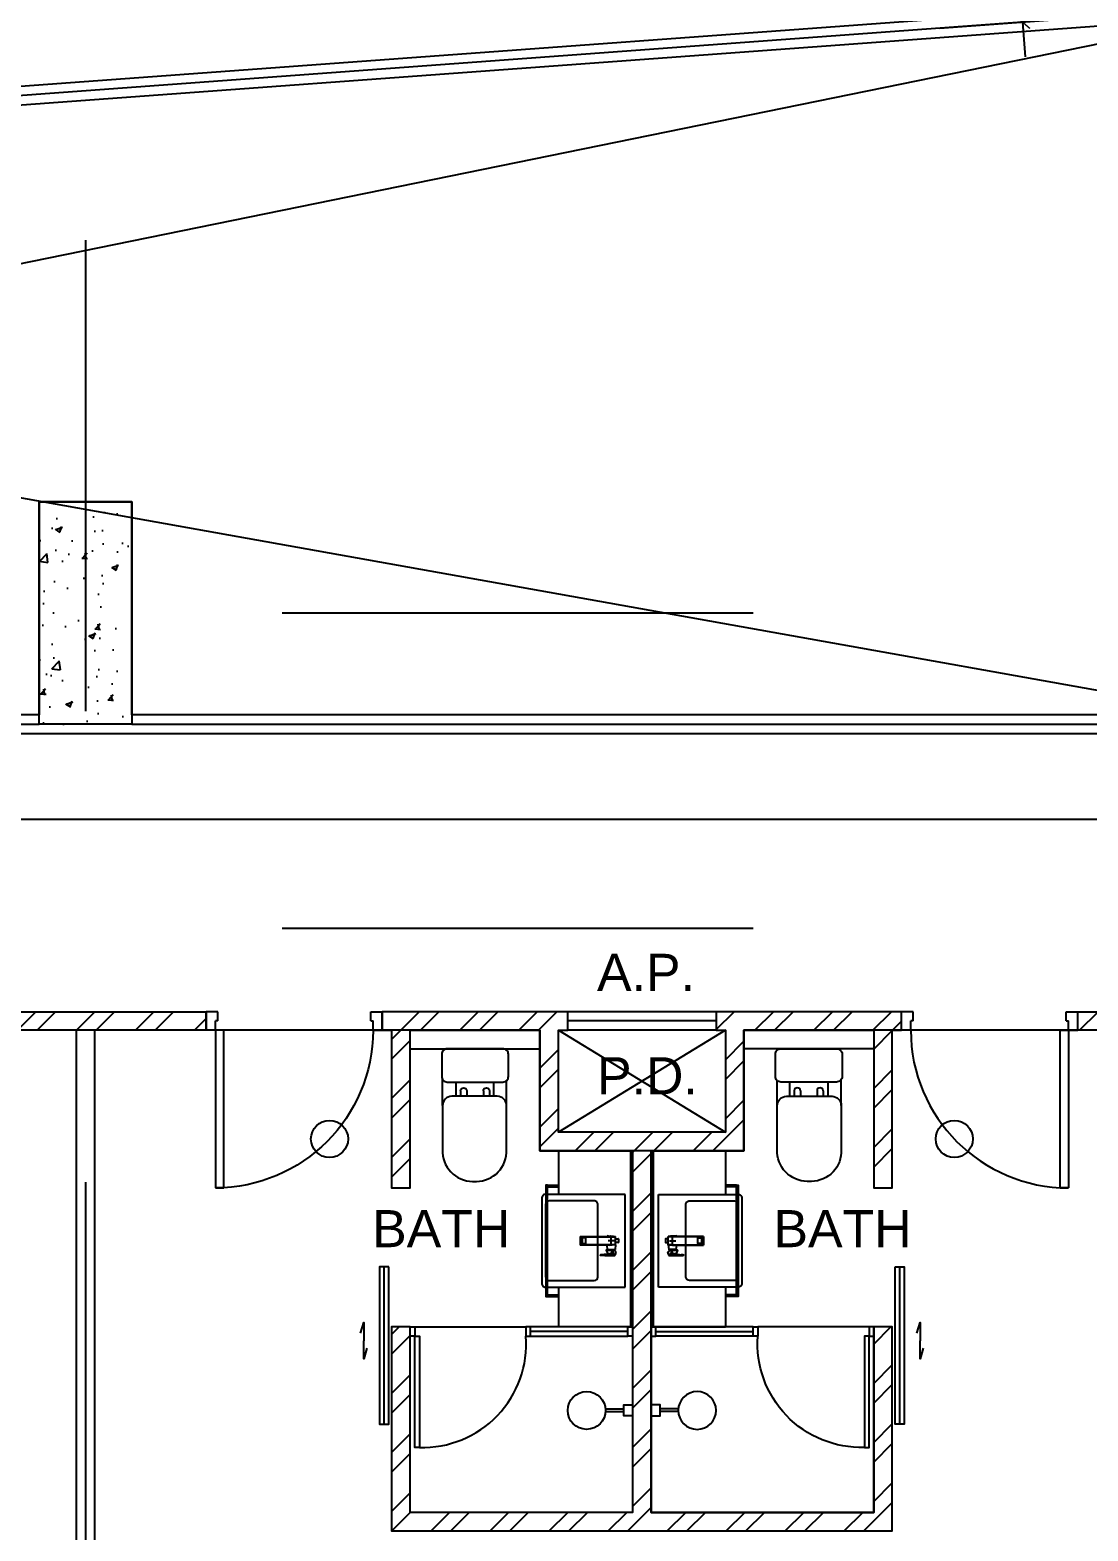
# Model space of a CAD drawing. Header units: millimetres. Extents: x -1214 to 72065, y 7230 to 56310.
# Drawn here: x 36700 to 42405, y 23750 to 31843 of the extents above; entities that cross this region are included whole.
import ezdxf
from ezdxf.enums import TextEntityAlignment as Align

# ---------------------------------------------------------------- set-up
doc = ezdxf.new("R2010")
doc.units = ezdxf.units.MM
doc.header["$MEASUREMENT"] = 0
doc.linetypes.add('CENTERX2', pattern=[101.6, 63.5, -12.7, 12.7, -12.7])
doc.layers.get('0').update_dxf_attribs({"color": 8})
doc.layers.get('Defpoints').update_dxf_attribs({"color": 8})
for name, color, linetype in [('Default', 8, 'Continuous'), ('Door', 8, 'Continuous'), ('Dry Wall', 8, 'Continuous'), ('FSD', 8, 'Continuous'), ('GBP A.P.', 8, 'Continuous'), ('GBP Dim', 8, 'Continuous'), ('GBP Text 200', 8, 'Continuous'), ('grid', 8, 'CENTERX2'), ('hatch', 8, 'Continuous'), ('LP-Furn built-in', 8, 'Continuous'), ('LP-Furn built-in 2', 8, 'Continuous'), ('LP-Sanitary', 8, 'Continuous'), ('LP-WC', 8, 'Continuous'), ('PD', 8, 'Continuous'), ('PD DOOR', 8, 'Continuous'), ('SMOKE BARRIER', 8, 'Continuous'), ('TEXT', 8, 'Continuous'), ('TEXT Ref', 8, 'Continuous'), ('VOID HATCH', 8, 'Continuous'), ('WALL-NEW', 8, 'Continuous'), ('WALL-STRUCTURE', 8, 'Continuous'), ('WINDOW', 8, 'Continuous'), ('zzz-room mix', 8, 'Continuous')]:
    doc.layers.add(name, color=color, linetype=linetype)
doc.layers.add('LP-Nonplot', color=8, linetype='Continuous', plot=False)
doc.styles.add('BH', font='arial.ttf')
doc.dimstyles.new('200 GBP', dxfattribs={"dimscale": 1.5, "dimtxt": 150, "dimasz": 50, "dimexe": 125, "dimexo": 50, "dimgap": 50, "dimtad": 1, "dimdec": 0, "dimzin": 0, "dimdsep": 46, "dimtxsty": 'BH', "dimblk": 'ARCHTICK', "dimcen": 0.09, "dimdle": 125, "dimclrd": 9, "dimclre": 9, "dimclrt": 1, "dimadec": 0, "dimazin": 0, "dimtfac": 1, "dimtdec": 0, "dimtix": 1, "dimtmove": 2, "dimatfit": 3, "dimldrblk": 'ARCHTICK', "dimfxl": 300, "dimfxlon": 1, "dimtolj": 1, "dimtzin": 0, "dimarcsym": 0})

# ---------------------------------------------------------------- blocks, each defined once
blk = doc.blocks.new('A$C65CE4B9A')
at = {"layer": 'grid', "ltscale": 200}
for p, q in [((-32000, 10500), (-32000, -20450)), ((-66500, -6750), (0, -6750)), ((-66500, -8450), (0, -8450))]:
    blk.add_line(p, q, dxfattribs=at)
blk = doc.blocks.new('Door 850')
for p, q in [((38290.6, 34986.6), (38290.6, 35836.6)), ((38290.6, 35836.6), (38335.6, 35836.6)), ((38335.6, 35836.6), (38335.6, 34986.6)), ((38240.6, 34986.6), (38240.6, 34911.6)), ((38290.6, 34986.6), (38240.6, 34986.6)), ((38290.6, 34986.6), (38290.6, 34936.6)), ((38335.6, 34986.6), (38290.6, 34986.6)), ((39140.6, 34986.6), (39140.6, 34936.6)), ((39140.6, 34986.6), (39190.6, 34986.6)), ((39190.6, 34986.6), (39190.6, 34911.6)), ((38240.6, 34911.6), (38240.6, 34886.6)), ((38303.1, 34886.6), (38240.6, 34886.6)), ((38303.1, 34936.6), (38290.6, 34936.6)), ((38303.1, 34936.6), (38303.1, 34886.6)), ((39128.1, 34936.6), (39140.6, 34936.6)), ((39128.1, 34936.6), (39128.1, 34886.6)), ((39128.1, 34886.6), (39190.6, 34886.6)), ((39190.6, 34911.6), (39190.6, 34886.6))]:
    blk.add_line(p, q)
blk.add_arc((38290.6, 34986.6), 850, 359.99995, 89.99772)
blk = doc.blocks.new('pln_toilet')
for p, q in [((-170.1, -306.5), (-170.1, -171.6)), ((-78.2, -226.9), (-78.2, -256.5)), ((-45, -226.9), (-45, -256.5)), ((44.7, -226.9), (44.7, -256.5)), ((77.9, -226.9), (77.9, -256.5)), ((175.5, -306.5), (175.5, -165.2))]:
    blk.add_line(p, q)
for points in [[(180, -30), (180, -149.3, -0.414214), (150, -179.3), (-150, -179.3, -0.414214), (-180, -149.3), (-180, -30, -0.414214), (-150, 0), (150, 0, -0.414214)], [(175.5, -306.5), (175.5, -545.1, -0.424695), (14, -715.1), (-7.8, -715.1, -0.423698), (-170.1, -545.1), (-170.1, -306.5, -0.414214), (-120.1, -256.5), (125.5, -256.5, -0.414214)]]:
    blk.add_lwpolyline(points, format="xyb", close=True)
for points in [[(-101.9, -256.5), (-101.9, -179.3)], [(102.9, -179.3), (102.9, -256.5)]]:
    blk.add_lwpolyline(points)
for centre in [(-61.6, -226.9), (61.3, -226.9)]:
    blk.add_arc(centre, 16.6, 0, 180)
blk = doc.blocks.new('SEANNOT_GROUP2')
at = {"layer": 'Default'}
blk.add_line((81.5, 351.1), (81.5, 317.9), dxfattribs=at)
blk = doc.blocks.new('SEANNOT_GROUP3')
at = {"layer": 'Default'}
blk.add_line((99.8, 335.2), (63.8, 335.2), dxfattribs=at)
blk = doc.blocks.new('ghtfdgd')
at = {"layer": 'LP-Sanitary'}
for p, q in [((79214.2, -115039.6), (79218.2, -114994.6)), ((79220.2, -114994.6), (79217.1, -115027.9)), ((79220.2, -114994.6), (79218.2, -114994.6)), ((79218.9, -115183.4), (79220.2, -114994.6)), ((79261.1, -114994.6), (79220.2, -114994.6)), ((79230.7, -114993.6), (79230.7, -114979.6)), ((79231.2, -114979.1), (79250.2, -114979.1)), ((79250.2, -114994.1), (79231.2, -114994.1)), ((79238.9, -114994.1), (79238.9, -114994.6)), ((79242.4, -114994.6), (79242.4, -114994.1)), ((79250.7, -114979.6), (79250.7, -114993.6)), ((79263.2, -114994.6), (79261.1, -114994.6)), ((79261.1, -114994.6), (79262.4, -115183.4)), ((79264.2, -115027.9), (79261.1, -114994.6)), ((79263.2, -114994.6), (79288.7, -114996.6)), ((79263.2, -114994.6), (79267.1, -115039.6)), ((79288.7, -115037.7), (79288.7, -114996.6)), ((79290.7, -115009.4), (79290.7, -115000.9)), ((79317.3, -115002.9), (79318.9, -114997.5)), ((79319.4, -115044.7), (79317.3, -115002.9)), ((79318.7, -114997.4), (79318.9, -114997.5)), ((79319.3, -114997.6), (79318.9, -114997.4)), ((79318.9, -114997.5), (79319.4, -114997.7)), ((79319.4, -114997.7), (79319.4, -115044.7)), ((79319.8, -115045.3), (79319.8, -114998.3)), ((79217.1, -115027.9), (79214.2, -115039.6)), ((79217.1, -115039.6), (79214.2, -115039.6)), ((79215.7, -115019.1), (79215.7, -115005.6)), ((79215.7, -115005.6), (79217.2, -115005.6)), ((79217.5, -115184.4), (79217.1, -115027.9)), ((79264.2, -115027.9), (79263.8, -115184.4)), ((79264.2, -115027.9), (79267.1, -115039.6)), ((79267.1, -115039.6), (79264.2, -115039.6)), ((79288.7, -115037.7), (79267.1, -115039.6)), ((79290.7, -115009.6), (79290.7, -115009.4)), ((79290.7, -115010.3), (79290.7, -115009.6)), ((79290.7, -115044.4), (79290.7, -115010.3)), ((79290.7, -115044.7), (79290.7, -115044.4)), ((79290.9, -115010.4), (79310.4, -115018.6)), ((79290.9, -115010.4), (79290.9, -115044.5)), ((79290.9, -115044.5), (79310.4, -115036.3)), ((79310.7, -115017.8), (79291, -115009.5)), ((79291, -115009.5), (79291, -115009.5)), ((79291, -115009.5), (79291, -115009.5)), ((79291, -115044.9), (79310.7, -115036.6)), ((79310.4, -115018.6), (79310.5, -115018.7)), ((79310.4, -115036.3), (79310.5, -115036.2)), ((79310.5, -115018.7), (79310.5, -115027.4)), ((79310.5, -115036.2), (79310.5, -115027.4)), ((79310.7, -115017.8), (79314.8, -115009.2)), ((79313.5, -115028.9), (79313.5, -115020.8)), ((79313.5, -115020.8), (79317.3, -115050.9)), ((79313.5, -115028.9), (79313.5, -115036.9)), ((79313.5, -115036.9), (79317.3, -115075.5)), ((79313.5, -115037), (79317.3, -115075.5)), ((79315.2, -115010.7), (79313.6, -115020.4)), ((79313.6, -115020.5), (79313.6, -115020.4)), ((79317.3, -115050.5), (79313.6, -115020.5)), ((79315.2, -115010.7), (79317.3, -115050.4)), ((79318, -115050.2), (79316, -115010.5)), ((79317.3, -115050.4), (79317.3, -115050.5)), ((79317.3, -115051.4), (79317.3, -115063.3)), ((79317.3, -115075.1), (79317.3, -115063.3)), ((79317.7, -115051.6), (79318.9, -115052.3)), ((79317.7, -115063.5), (79317.7, -115051.6)), ((79317.7, -115063.5), (79317.7, -115075.4)), ((79317.7, -115075.4), (79318.9, -115074.8)), ((79319.4, -115051), (79318, -115050.2)), ((79318, -115076), (79319.3, -115075.3)), ((79318.9, -115074.8), (79318.9, -115052.3)), ((79319.4, -115044.7), (79319.4, -115051)), ((79319.8, -115051.6), (79319.8, -115045.3)), ((79319.8, -115051.9), (79319.8, -115051.6)), ((79319.8, -115051.9), (79319.8, -115074.4)), ((79319.8, -115074.4), (79319.8, -115074.6)), ((79225, -115154.8), (79225, -115173.1)), ((79255.3, -115153.8), (79226, -115153.8)), ((79255.3, -115154), (79226, -115154)), ((79256.3, -115173.1), (79256.3, -115154.8)), ((79218.9, -115183.4), (79217.5, -115184.4)), ((79217.5, -115184.4), (79263.8, -115184.4)), ((79262.4, -115183.4), (79218.9, -115183.4)), ((79226, -115174.1), (79255.3, -115174.1)), ((79262.4, -115183.4), (79263.8, -115184.4))]:
    blk.add_line(p, q, dxfattribs=at)
for centre, radius, start, end in [((79231.2, -114979.6), 0.5, 90, 180), ((79231.2, -114993.6), 0.5, 180, 270), ((79250.2, -114979.6), 0.5, 0, 90), ((79250.2, -114993.6), 0.5, 270, 0), ((79280.3, -115017.1), 20, 56.8024, 65.16541), ((79290.9, -115000.9), 0.2, 127.85265, 180), ((79511, -115282.7), 357.7, 125.84981, 127.98251), ((79530.3, -115308.3), 389.7, 125.92638, 127.88363), ((79301.7, -114992.9), 0.28, 69.68638, 135.20106), ((84763.2, -116562.2), 5664.7, 164.02206, 164.08854), ((79318.5, -114997.9), 0.689, 55.95421, 80.13248), ((79319, -114998.3), 0.8, 0.00654, 61.47672), ((79240.7, -115019.1), 25, 180, 185.74251), ((79280.3, -115017.1), 20, 294.83459, 301.61275), ((79290.9, -115044.7), 0.2, 180.01397, 293.04704), ((79234, -109870), 5139.5, 270.63577, 270.89969), ((79227.2, -108854.2), 6155.7, 270.59451, 270.81562), ((79288.3, -115009.7), 2.67, 3.1953, 9.33669), ((79319.7, -114996.5), 23.1, 247.12521, 247.49949), ((79339.3, -115104.4), 73.6, 112.75714, 112.87481), ((79312.3, -115020.9), 1.23, 6.09456, 11.51592), ((79308.7, -115037.4), 4.84, 5.24499, 7.19277), ((79310.7, -115037.3), 2.83, 5.64545, 8.81471), ((79314, -115009.4), 0.822, 12.82151, 37.37855), ((79314.7, -115011.5), 2.53, 77.49723, 90.78809), ((79315.1, -115009.5), 0.509, 38.0096, 78.40522), ((79313.8, -115010.5), 2.18, 358.67427, 36.2852), ((79317.8, -115050.7), 0.54, 62.22165, 149.68726), ((79305.3, -115051.3), 11.9, 359.62289, 2.1624), ((79313.2, -115075.2), 4.12, 356.11976, 1.38136), ((79317.8, -115075.5), 0.494, 177.69922, 295.85307), ((79318.6, -115075.3), 0.938, 181.08912, 220.22046), ((79315.7, -115050), 2.38, 342.31294, 353.97204), ((79317.3, -115050.2), 0.738, 359.2113, 2.9985), ((79319, -115074.6), 0.786, 294.19625, 0.49169), ((79319.1, -115051.6), 0.688, 1.5121, 63.73401)]:
    blk.add_arc(centre, radius, start, end, dxfattribs=at)
for centre, major_axis, ratio, start_param, end_param in [((79290.9, -115000.9), (0.2, 0), 0.870233, 1.308042, 3.141593), ((79290.9, -115000.9), (0.123, -0.158), 0.834595, 2.099205, 3.141593), ((79290.9, -115000.9), (0.123, -0.158), 0.834595, 3.141593, 3.165459), ((79301.6, -114992.9), (0.117, -0.162), 0.844851, 2.109561, 3.167674), ((79316.8, -115003.6), (0.961, -0.275), 0.902908, 1.271288, 1.565184), ((79318.4, -114998), (-0.211, -0.772), 0.117484, 2.694436, 3.141054), ((79318.5, -114998.1), (-0.382, -0.703), 0.237912, 2.705017, 3.14394), ((79319, -114998.3), (-0.382, -0.703), 0.237912, 2.705017, 3.141091), ((79319, -114998.3), (-0.8, 0), 0.876594, 3.141494, 4.164132), ((79290.9, -115009.4), (0.2, 0), 0.870251, 1.333095, 3.141593), ((79290.9, -115010.3), (0.2, 0), 0.5, 3.141593, 4.712389), ((79290.9, -115044.4), (0.2, 0), 0.5, 3.141593, 4.712389), ((79290.9, -115010), (0.077, 0.836), 0.04975, 4.217846, 5.325586), ((79290.9, -115044.1), (-0.077, 0.836), 0.04975, 2.065339, 3.17308), ((79310.4, -115018.2), (-0.311, -0.737), 0.21898, 1.092037, 2.210933), ((79310.4, -115035.9), (-0.311, 0.737), 0.21898, 2.049556, 3.141593), ((79310.5, -115018.3), (-0.309, -0.738), 0.217421, 1.09135, 2.210755), ((79310.5, -115035.8), (-0.309, 0.738), 0.217421, 2.050243, 3.169648), ((79310.4, -115035.9), (-0.311, 0.737), 0.21898, 3.141593, 3.168451), ((79314.3, -115020.6), (-0.782, -0.167), 0.921627, 5.682069, 6.099643), ((79314.3, -115020.8), (-0.794, -0.099), 0.898005, 5.760928, 6.175764), ((79314.3, -115036.7), (0.793, 0.106), 0.789486, 3.026004, 3.133916), ((79314.3, -115036.9), (0.796, 0.077), 0.827125, 3.057559, 3.141593), ((79315.1, -115009.6), (0.173, 0.708), 0.018166, 0.444134, 0.918054), ((79315.3, -115009.6), (0.412, 0.321), 0.549065, 0.513637, 1.195391), ((79315.7, -115010.9), (-0.499, -0.026), 0.868619, 4.118709, 5.82428), ((79317.8, -115050.6), (-0.5, -0.016), 0.857677, 4.139605, 5.842177), ((79317.8, -115050.9), (-0.5, -0.02), 0.273668, 4.356492, 6.23412), ((79317.8, -115063.3), (-0.5, 0), 0.5, 0.054498, 1.448623), ((79317.8, -115075.5), (-0.494, 0.079), 0.969108, 0.192451, 2.070079), ((79319, -115045.3), (-0.8, 0), 0.876594, 3.141494, 4.164132), ((79226, -115154.8), (-1, 0), 0.992546, 4.712389, 6.283185), ((79226, -115154.9), (1, 0), 0.890286, 1.570796, 3.141593), ((79255.3, -115154.8), (-1, 0), 0.992546, 3.141593, 4.712389), ((79255.3, -115154.9), (1, 0), 0.890286, 0, 1.570796), ((79226, -115173.1), (1, 0), 0.992546, 3.141593, 4.712389), ((79255.3, -115173.1), (1, 0), 0.992546, 4.712389, 6.283185)]:
    blk.add_ellipse(centre, major_axis=major_axis, ratio=ratio, start_param=start_param, end_param=end_param, dxfattribs=at)
for points, knots in [([(79291, -115000.7), (79291, -115000.8), (79291, -115000.8), (79291, -115000.9), (79291, -115001.2), (79291, -115001.4), (79291, -115001.7), (79291, -115002.7), (79291, -115003.8), (79291, -115004.8), (79291, -115006.3), (79291, -115007.8), (79291, -115009.2)], [0, 0, 0, 0, 0.02306, 0.02306, 0.02306, 0.115301, 0.115301, 0.115301, 0.484264, 0.484264, 0.484264, 1, 1, 1, 1]), ([(79301.6, -114992.7), (79301.9, -114992.8), (79302.2, -114992.9), (79302.5, -114993), (79305, -114993.6), (79307.5, -114994.3), (79310.1, -114995), (79312.9, -114995.8), (79315.8, -114996.6), (79318.7, -114997.4)], [0, 0, 0, 0, 0.051688, 0.051688, 0.051688, 0.494848, 0.494848, 0.494848, 1, 1, 1, 1]), ([(79317.1, -115002.7), (79317, -115003), (79316.9, -115003.3), (79316.8, -115003.6), (79316.5, -115004.7), (79316.2, -115005.8), (79315.9, -115006.9), (79315.7, -115007.6), (79315.4, -115008.3), (79315.2, -115009)], [0, 0, 0, 0, 0.131954, 0.131954, 0.131954, 0.659772, 0.659772, 0.659772, 1, 1, 1, 1]), ([(79318.7, -114997.4), (79318.6, -114997.5), (79318.6, -114997.7), (79318.5, -114997.9), (79318.2, -114999), (79317.9, -115000.1), (79317.5, -115001.2), (79317.4, -115001.7), (79317.2, -115002.2), (79317.1, -115002.7)], [0, 0, 0, 0, 0.095324, 0.095324, 0.095324, 0.707603, 0.707603, 0.707603, 1, 1, 1, 1]), ([(79291, -115009.5), (79291, -115009.5), (79290.9, -115009.5), (79290.8, -115009.6), (79290.7, -115009.6), (79290.7, -115009.6)], [0, 0, 0, 0, 0.5, 0.5, 1, 1, 1, 1]), ([(79310.5, -115018.7), (79310.9, -115018.8), (79311.2, -115019), (79311.9, -115019.4), (79312.2, -115019.7), (79312.8, -115020.1), (79313, -115020.3), (79313.4, -115020.5), (79313.5, -115020.5), (79313.5, -115020.7)], [0, 0, 0, 0, 0.25, 0.25, 0.5, 0.5, 0.75, 0.75, 1, 1, 1, 1]), ([(79310.5, -115036.2), (79310.9, -115036.1), (79311.2, -115035.9), (79311.9, -115035.6), (79312.2, -115035.5), (79312.8, -115035.6), (79313, -115035.7), (79313.4, -115036.2), (79313.5, -115036.5), (79313.5, -115036.8)], [0, 0, 0, 0, 0.25, 0.25, 0.5, 0.5, 0.75, 0.75, 1, 1, 1, 1]), ([(79313.6, -115020.4), (79313.5, -115020.2), (79313.5, -115020), (79313.3, -115019.6), (79313.2, -115019.3), (79312.7, -115018.8), (79312.3, -115018.6), (79311.6, -115018.2), (79311.2, -115018), (79310.8, -115017.9)], [0, 0, 0, 0, 0.25, 0.25, 0.5, 0.5, 0.75, 0.75, 1, 1, 1, 1]), ([(79310.8, -115036.5), (79311, -115036.5), (79311.3, -115036.3), (79311.8, -115036.2), (79312.2, -115036.1), (79312.5, -115036), (79312.8, -115036), (79313, -115036), (79313.1, -115036.1), (79313.2, -115036.2), (79313.4, -115036.3), (79313.5, -115036.6), (79313.5, -115036.7), (79313.5, -115036.8)], [0, 0, 0, 0, 0.124812, 0.2213171, 0.3092796, 0.3899271, 0.4711589, 0.5451559, 0.6166529, 0.6889172, 0.7974179, 0.8896188, 0.9816515, 0.9816515, 0.9816515, 0.9816515]), ([(79314.8, -115009.2), (79314.8, -115009.2), (79314.9, -115009.2), (79314.9, -115009.2), (79315, -115009.2), (79315, -115009.2), (79315.1, -115009.2), (79315.2, -115009.2)], [0, 0, 0, 0, 0.25, 0.25, 0.5, 0.5, 1, 1, 1, 1]), ([(79315.2, -115009.2), (79315.2, -115009.2), (79315.2, -115009.2), (79315.2, -115009.2), (79315.2, -115009.2), (79315.2, -115009.2)], [0, 0, 0, 0, 0.5, 0.5, 1, 1, 1, 1]), ([(79315.2, -115009.2), (79315.3, -115009.3), (79315.3, -115009.4), (79315.3, -115009.5), (79315.3, -115009.6), (79315.3, -115009.8), (79315.3, -115009.8), (79315.3, -115009.9), (79315.3, -115010), (79315.2, -115010.2), (79315.2, -115010.3), (79315.2, -115010.5), (79315.2, -115010.6), (79315.2, -115010.7)], [0, 0, 0, 0, 0.125, 0.125, 0.25, 0.25, 0.375, 0.375, 0.5, 0.5, 0.75, 0.75, 1, 1, 1, 1]), ([(79317.3, -115050.5), (79317.3, -115050.5), (79317.3, -115050.5), (79317.3, -115050.6), (79317.3, -115050.6), (79317.3, -115050.7), (79317.3, -115050.8), (79317.3, -115050.9)], [0, 0, 0, 0, 0.25, 0.25, 0.5, 0.5, 1, 1, 1, 1]), ([(79317.3, -115051.4), (79317.3, -115051.5), (79317.3, -115051.5), (79317.5, -115051.6), (79317.6, -115051.6), (79317.7, -115051.6)], [0, 0, 0, 0, 0.5, 0.5, 1, 1, 1, 1]), ([(79317.3, -115075.1), (79317.3, -115075.2), (79317.3, -115075.2), (79317.5, -115075.3), (79317.6, -115075.3), (79317.7, -115075.4)], [0, 0, 0, 0, 0.5, 0.5, 1, 1, 1, 1]), ([(79317.7, -115051.6), (79317.7, -115051.6), (79317.7, -115051.5), (79317.8, -115051.4), (79317.8, -115051.3), (79317.8, -115051.1), (79317.8, -115051), (79317.9, -115050.9), (79317.9, -115050.8), (79317.9, -115050.7)], [0, 0, 0, 0, 0.25, 0.25, 0.5, 0.5, 0.75, 0.75, 1, 1, 1, 1]), ([(79319.4, -115051), (79319.4, -115051), (79319.4, -115051), (79319.4, -115051), (79319.4, -115051), (79319.4, -115051), (79319.4, -115051), (79319.4, -115051.1), (79319.4, -115051.1), (79319.4, -115051.2), (79319.4, -115051.2), (79319.3, -115051.3), (79319.3, -115051.3), (79319.3, -115051.4), (79319.3, -115051.5), (79319.2, -115051.6), (79319.2, -115051.6), (79319.1, -115051.7), (79319.1, -115051.8), (79319, -115051.9), (79319, -115052), (79318.9, -115052.1), (79318.9, -115052.1), (79318.9, -115052.2), (79318.9, -115052.3), (79318.9, -115052.3), (79318.9, -115052.3), (79318.9, -115052.3), (79318.9, -115052.3), (79318.9, -115052.3), (79318.9, -115052.3)], [0, 0, 0, 0, 0.000034, 0.000034, 0.000034, 0.03445, 0.03445, 0.03445, 0.175251, 0.175251, 0.175251, 0.317196, 0.317196, 0.317196, 0.479622, 0.479622, 0.479622, 0.662074, 0.662074, 0.662074, 0.829132, 0.829132, 0.829132, 0.958486, 0.958486, 0.958486, 0.999966, 0.999966, 0.999966, 1, 1, 1, 1]), ([(79319.8, -115051.9), (79319.8, -115052), (79319.7, -115052), (79319.7, -115052.1), (79319.6, -115052.2), (79319.4, -115052.3), (79319.3, -115052.3), (79319.1, -115052.3), (79319, -115052.3), (79318.9, -115052.3)], [0, 0, 0, 0, 0.25, 0.25, 0.5, 0.5, 0.75, 0.75, 1, 1, 1, 1]), ([(79319.8, -115074.4), (79319.8, -115074.5), (79319.7, -115074.5), (79319.7, -115074.6), (79319.6, -115074.7), (79319.4, -115074.8), (79319.3, -115074.8), (79319.1, -115074.8), (79319, -115074.8), (79318.9, -115074.8)], [0, 0, 0, 0, 0.25, 0.25, 0.5, 0.5, 0.75, 0.75, 1, 1, 1, 1]), ([(79319.3, -115075.3), (79319.3, -115075.3), (79319.3, -115075.3), (79319.2, -115075.3), (79319.2, -115075.3), (79319.1, -115075.3), (79319.1, -115075.2), (79319, -115075.2), (79319, -115075.1), (79318.9, -115075.1), (79318.9, -115075), (79318.9, -115074.9), (79318.9, -115074.9), (79318.9, -115074.9), (79318.9, -115074.8), (79318.9, -115074.8), (79318.9, -115074.8), (79318.9, -115074.8), (79318.9, -115074.8)], [0.3296223, 0.3296223, 0.3296223, 0.3296223, 0.4796217, 0.4796217, 0.4796217, 0.6620737, 0.6620737, 0.6620737, 0.829132, 0.829132, 0.829132, 0.9584856, 0.9584856, 0.9584856, 0.9999655, 0.9999655, 0.9999655, 1, 1, 1, 1])]:
    blk.add_open_spline(points, degree=3, knots=knots, dxfattribs=at)
for points, degree in [([(79301.8, -114992.7), (79301.7, -114992.6), (79301.7, -114992.7), (79301.6, -114992.7)], 3), ([(79318.6, -114997.3), (79316.3, -114996.6), (79310.7, -114995.1), (79301.8, -114992.7)], 3), ([(79313.5, -115028.9), (79313.5, -115028.4), (79313.4, -115028), (79312.3, -115027.4), (79311.4, -115027.4), (79310.5, -115027.4)], 5), ([(79317.9, -115075.9), (79317.9, -115076), (79318, -115076), (79318, -115075.9)], 3)]:
    blk.add_open_spline(points, degree=degree, dxfattribs=at)
at = {"layer": 'LP-Nonplot'}
for name in ['SEANNOT_GROUP2', 'SEANNOT_GROUP3']:
    blk.add_blockref(name, (79159.1, -115352.3), dxfattribs=at)
blk = doc.blocks.new('SINK')
at = {"layer": 'LP-Sanitary'}
blk.add_line((-74936.8, -44774), (-75436.8, -44774), dxfattribs=at)
blk.add_lwpolyline([(-75436.8, -44774), (-75436.8, -45203.2, 0.414214), (-75416.8, -45223.2), (-74956.8, -45223.2, 0.414214), (-74936.8, -45203.2), (-74936.8, -44774)], format="xyb", dxfattribs=at)
blk.add_lwpolyline([(-75401.8, -44941.1), (-75401.8, -45183.3, 0.414117), (-75381.8, -45203.2), (-74991.8, -45203.2, 0.41431), (-74971.8, -45183.2), (-74971.8, -44941.1, 0.414117), (-74991.8, -44921.1), (-75381.8, -44921.1, 0.41431)], format="xyb", close=True, dxfattribs=at)
at = {"layer": 'LP-Furn built-in'}
blk.add_blockref('ghtfdgd', (-154427.4, 70168.1), dxfattribs=at)
blk = doc.blocks.new('pln_sink 1100x380')
at = {"ltscale": 1000}
for p, q in [((0, 0), (400, 0)), ((400, 0), (400, -235)), ((459.9, -184.9), (400, -184.9)), ((459.9, -194.9), (400, -194.9)), ((400, -735), (400, -950)), ((459.9, -776.6), (400, -776.6)), ((459.9, -786.6), (400, -786.6)), ((0, -950), (400, -950))]:
    blk.add_line(p, q, dxfattribs=at)
for points in [[(10, -950), (10, 0), (0, 0), (0, -950), (10, -950)], [(10, 0), (10, -950), (0, -950), (0, 0), (10, 0)]]:
    blk.add_lwpolyline(points, dxfattribs=at)
at = {"ltscale": 200}
blk.add_lwpolyline([(459.9, -184.9), (468.4, -184.9), (468.4, -786.6), (459.9, -786.6)], close=True, dxfattribs=at)
at = {"layer": 'LP-Furn built-in', "extrusion": (0, 0, -1), "zscale": -1, "rotation": 270}
blk.add_blockref('SINK', (44734, -75671.8), dxfattribs=at)
blk = doc.blocks.new('pln_shower head')
at = {"ltscale": 100}
for points in [[(101, 9.1), (200, 9.1)], [(101, -5.9), (200, -5.9)]]:
    blk.add_lwpolyline(points, dxfattribs=at)
at = {"ltscale": 0.5}
blk.add_lwpolyline([(248, 30.1), (248, -29.9), (200, -29.9), (200, 30.1)], close=True, dxfattribs=at)
at = {"ltscale": 100}
blk.add_circle((0, 0), 101.9, dxfattribs=at)
blk = doc.blocks.new('_ArchTick')
at = {"color": 0, "const_width": 0.1}
blk.add_lwpolyline([(0.5, 0.5), (-0.5, -0.5)], dxfattribs=at)
blk = doc.blocks.new('*D58')
at = {"layer": 'Defpoints', "color": 0, "transparency": 16777216}
for p in [(35702.3, 32974.2), (42052.7, 31885.7), (35815.7, 31428.3)]:
    blk.add_point(p, dxfattribs=at)
at = {"layer": 'GBP Dim', "color": 9, "lineweight": -2, "transparency": 16777216}
for p, q in [((41925.6, 33618.5), (42066.4, 31698.7)), ((41490.5, 33398.6), (42126.3, 33445.3)), ((41603.9, 31852.8), (42239.7, 31899.4))]:
    blk.add_line(p, q, dxfattribs=at)
at = {"layer": 'GBP Dim', "color": 9, "lineweight": -2, "transparency": 16777216, "xscale": 75, "yscale": 75, "zscale": 75}
for p, rotation in [((41939.3, 33431.5), 94.19418278322694), ((42052.7, 31885.7), 274.1941827832269)]:
    blk.add_blockref('_ArchTick', p, dxfattribs=dict(at, rotation=rotation))
at = {"layer": 'GBP Dim', "transparency": 16777216, "insert": (42185.4, 32672.5), "char_height": 225, "attachment_point": 5, "rotation": 274.19418, "style": 'BH'}
blk.add_mtext('\\A1;1550', dxfattribs=at)
blk = doc.blocks.new('*D97')
at = {"layer": 'Defpoints', "color": 0, "transparency": 16777216}
for p in [(43166.2, 32379.8), (43200, 31919.8), (23298.3, 30460.3)]:
    blk.add_point(p, dxfattribs=at)
at = {"layer": 'GBP Dim', "color": 9, "lineweight": -2, "transparency": 16777216}
for p, q in [((43194.5, 31994.6), (43155.3, 32529.4)), ((23115, 30909.4), (43315.8, 32390.8)), ((23292.8, 30535.1), (23253.6, 31070))]:
    blk.add_line(p, q, dxfattribs=at)
at = {"layer": 'GBP Dim', "color": 9, "lineweight": -2, "transparency": 16777216, "xscale": 75, "yscale": 75, "zscale": 75}
for p, rotation in [((43166.2, 32379.8), 4.194182783227751), ((23264.6, 30920.4), 184.1941827832277)]:
    blk.add_blockref('_ArchTick', p, dxfattribs=dict(at, rotation=rotation))
at = {"layer": 'GBP Dim', "transparency": 16777216, "insert": (33201.5, 31839.5), "char_height": 225, "attachment_point": 5, "rotation": 4.19418, "style": 'BH'}
blk.add_mtext('\\A1;19955', dxfattribs=at)
blk = doc.blocks.new('*D98')
at = {"layer": 'Defpoints', "color": 0, "transparency": 16777216}
for p in [(24720, 28150.1), (43200, 28150.1), (43200, 27587.3)]:
    blk.add_point(p, dxfattribs=at)
at = {"layer": 'GBP Dim', "color": 9, "lineweight": -2, "transparency": 16777216}
for p, q in [((24720, 28037.3), (24720, 27437.3)), ((43200, 28037.3), (43200, 27437.3)), ((24570, 27587.3), (43350, 27587.3))]:
    blk.add_line(p, q, dxfattribs=at)
at = {"layer": 'GBP Dim', "color": 9, "lineweight": -2, "transparency": 16777216, "xscale": 75, "yscale": 75, "zscale": 75, "rotation": 180}
blk.add_blockref('_ArchTick', (24720, 27587.3), dxfattribs=at)
at = {"layer": 'GBP Dim', "color": 9, "lineweight": -2, "transparency": 16777216, "xscale": 75, "yscale": 75, "zscale": 75}
blk.add_blockref('_ArchTick', (43200, 27587.3), dxfattribs=at)
at = {"layer": 'GBP Dim', "transparency": 16777216, "insert": (33960, 27777.2), "char_height": 225, "attachment_point": 5, "style": 'BH'}
blk.add_mtext('\\A1;18480', dxfattribs=at)

msp = doc.modelspace()

# ---------------------------------------------------------------- hatches: boundary and pattern name
at = {"layer": 'hatch'}
h = msp.add_hatch(dxfattribs=at)
h.set_pattern_fill('AR-CONC', color=256, scale=2, style=0)
h.set_pattern_definition([(50, (-576161.28, 762350.3), (364.36934, -31.87817), [38.1, -419.1]), (355, (-576161.28, 762350.3), (-70.48565, 382.11329), [30.48, -335.28]), (100.451, (-576130.9, 762347.65), (293.885, 350.23338), [32.38, -356.18]), (46.1842, (-576161.3, 762451.9), (542.15808, -84.08466), [57.15, -628.65]), (96.6356, (-576116.1, 762444.9), (474.80847, 494.8511), [48.57, -534.27]), (351.184, (-576161.3, 762451.9), (474.8092, 494.85024), [45.72, -502.92]), (21, (-576110.48, 762426.5), (303.22976, -204.53104), [38.1, -419.1]), (326, (-576110.48, 762426.5), (123.60406, 368.37593), [30.48, -335.28]), (71.4514, (-576085.2, 762409.46), (426.83298, 163.84572), [32.38, -356.18]), (37.5, (-576161.28, 762350.3), (6.177207, 169.110078), [0, -331.216, 0, -340.36, 0, -336.55]), (7.5, (-576161.28, 762350.3), (133.639325, 200.36115), [0, -194.056, 0, -323.596, 0, -128.27]), (327.5, (-576274.56, 762350.3), (271.18119, -11.457488), [0, -127, 0, -396.24, 0, -525.78]), (317.5, (-576325.36, 762350.3), (296.25836, 50.85298), [0, -165.1, 0, -263.144, 0, -373.38])])
h.paths.add_polyline_path([(37250, 28100), (36750, 28100), (36750, 29300), (37250, 29300)])
h = msp.add_hatch(dxfattribs=at)
h.set_pattern_fill('ANSI32', color=256, scale=600, style=0)
h.paths.add_polyline_path([(42350, 26550), (43650, 26550), (43650, 26450), (42350, 26450)])
h.paths.add_polyline_path([(36350, 26550), (37650, 26550), (37650, 26450), (36350, 26450)])
h = msp.add_hatch(dxfattribs=at)
h.set_pattern_fill('ANSI32', color=256, scale=600, style=0)
h.set_pattern_definition([(45, (321972.65, -85797.18), (-159.09903, 159.09903), []), (45, (322078.72, -85797.18), (-159.09903, 159.09903), [])])
h.paths.add_polyline_path([(40050, 23849.9), (40050, 25800), (40550, 25800), (40550, 26450), (41250, 26450), (41250, 25600), (41350, 25600), (41350, 26450), (41400, 26450), (41400, 26550), (40400, 26550), (40400, 26450), (40450, 26450), (40450, 25900), (39550, 25900), (39550, 26450), (39600, 26450), (39600, 26550), (38600, 26550), (38600, 26450), (38650, 26450), (38650, 25600), (38750, 25600), (38750, 26450), (39450, 26450), (39450, 25800), (39950, 25800), (39950, 23849.9), (38750, 23849.8), (38750, 24850), (38650, 24850), (38650, 23750), (41350, 23750), (41350, 24850), (41250, 24850), (41250, 23850)])

# ---------------------------------------------------------------- linework, layer by layer
at = {"layer": 'Dry Wall'}
msp.add_lwpolyline([(37050, 26450), (36950, 26450), (36950, 22100), (37050, 22100)], close=True, dxfattribs=at)
at = {"layer": 'FSD'}
for centre in [(38315.5, 25863.9), (41684.5, 25863.9)]:
    msp.add_circle(centre, 100, dxfattribs=at)
at = {"layer": 'LP-Furn built-in 2'}
for points in [[(38635, 25175), (38585, 25175), (38585, 24325), (38635, 24325)], [(41365, 25175), (41415, 25175), (41415, 24325), (41365, 24325)]]:
    msp.add_lwpolyline(points, close=True, dxfattribs=at)
for points in [[(38610, 24325), (38610, 25175)], [(41390, 24325), (41390, 25175)], [(38482.9, 24815.8), (38500.1, 24873.4), (38500.1, 24776.1)], [(41482.6, 24815.8), (41499.9, 24873.4), (41499.9, 24776.1)], [(38517.4, 24736.4), (38500.1, 24678.8), (38500.1, 24776.1)], [(41517.1, 24736.4), (41499.9, 24678.8), (41499.9, 24776.1)]]:
    msp.add_lwpolyline(points, dxfattribs=at)
at = {"layer": 'LP-Sanitary'}
msp.add_line((40600, 24850), (40050, 24850), dxfattribs=at)
for points in [[(38775, 24800), (38750, 24800), (38750, 24850), (38775, 24850)], [(41225, 24800), (41250, 24800), (41250, 24850), (41225, 24850)], [(38800, 24200), (38775, 24200), (38775, 24800), (38800, 24800)], [(41200, 24200), (41225, 24200), (41225, 24800), (41200, 24800)]]:
    msp.add_lwpolyline(points, close=True, dxfattribs=at)
for points in [[(39950, 24850), (39950, 23850), (38750, 23850), (38750, 24850)], [(38775, 24850), (39375, 24850)], [(39375, 24850), (39375, 24800), (39400, 24800), (39400, 24850), (39375, 24850)], [(39950, 24850), (39400, 24850)], [(39950, 24850), (39950, 24800), (39925, 24800), (39925, 24850), (39950, 24850)], [(40050, 24850), (40050, 23850), (41250, 23850), (41250, 24850)], [(40050, 24850), (40050, 24800), (40075, 24800), (40075, 24850), (40050, 24850)], [(40625, 24850), (40625, 24800), (40600, 24800), (40600, 24850), (40625, 24850)], [(41225, 24850), (40625, 24850)], [(39925.1, 24825), (39400, 24825)], [(39400, 24800), (39925, 24800)], [(40074.9, 24825), (40600, 24825)], [(40600, 24800), (40075, 24800)]]:
    msp.add_lwpolyline(points, dxfattribs=at)
for points in [[(38800, 24200.5, 0.444386), (39375, 24800)], [(41200, 24200.5, -0.444386), (40625, 24800)]]:
    msp.add_lwpolyline(points, format="xyb", dxfattribs=at)
at = {"layer": 'LP-WC'}
for points in [[(38750, 26350.1), (39450.7, 26350.1)], [(41250, 26350.1), (40549.3, 26350.1)]]:
    msp.add_lwpolyline(points, dxfattribs=at)
at = {"layer": 'PD'}
for points in [[(40400, 26550), (39600, 26550)], [(40400, 26450), (39600, 26450)]]:
    msp.add_lwpolyline(points, dxfattribs=at)
at = {"layer": 'PD', "ltscale": 20}
for points in [[(40450, 26450), (39550, 25900)], [(39550, 26450), (40450, 25900)]]:
    msp.add_lwpolyline(points, dxfattribs=at)
at = {"layer": 'PD DOOR'}
msp.add_lwpolyline([(40400, 26500.1), (39600, 26500)], dxfattribs=at)
at = {"layer": 'SMOKE BARRIER', "ltscale": 1000}
msp.add_lwpolyline([(37250, 28050), (43300, 28050), (43300, 32027.3), (23125.2, 30547.8), (24663.7, 28050)], close=True, dxfattribs=at)
at = {"layer": 'VOID HATCH', "ltscale": 50}
for points in [[(24719, 28150), (43200, 31919.7)], [(28250, 30823.4), (43200, 28150)]]:
    msp.add_lwpolyline(points, dxfattribs=at)
at = {"layer": 'WALL-NEW'}
for points in [[(36350, 26550), (37650, 26550), (37650, 26450), (36350, 26450)], [(42350, 26550), (43650, 26550), (43650, 26450), (42350, 26450)]]:
    msp.add_lwpolyline(points, close=True, dxfattribs=at)
msp.add_lwpolyline([(40050, 23849.9), (40050, 25800), (40550, 25800), (40550, 26450), (41250, 26450), (41250, 25600), (41350, 25600), (41350, 26450), (41400, 26450), (41400, 26550), (40400, 26550), (40400, 26450), (40450, 26450), (40450, 25900), (39550, 25900), (39550, 26450), (39600, 26450), (39600, 26550), (38600, 26550), (38600, 26450), (38650, 26450), (38650, 25600), (38750, 25600), (38750, 26450), (39450, 26450), (39450, 25800), (39950, 25800), (39950, 23849.9), (38750, 23849.8), (38750, 24850), (38650, 24850), (38650, 23750), (41350, 23750), (41350, 24850), (41250, 24850), (41250, 23850), (40050, 23849.9)], dxfattribs=at)
at = {"layer": 'WALL-STRUCTURE'}
msp.add_lwpolyline([(37250, 28100), (36750, 28100), (36750, 29300), (37250, 29300)], close=True, dxfattribs=at)
at = {"layer": 'WINDOW'}
for points in [[(37250, 28100), (43250, 28100), (43250, 31973.5), (23210.9, 30504), (24691.7, 28100), (27750, 28100)], [(43200, 28150), (37250, 28150), (37250, 29300), (36750, 29300), (36750, 28150), (28250, 28150), (28250, 29300), (27750, 29300), (27750, 28150), (24719, 28150), (24719, 28150), (23298.3, 30460.2), (43200, 31919.7), (43200, 28150)], [(28250, 28100), (36750, 28100)]]:
    msp.add_lwpolyline(points, dxfattribs=at)
at = {"layer": 'zzz-room mix'}
msp.add_lwpolyline([(24400, 26449.9), (24400, 23300), (24900, 23300), (24900, 20124.9), (45750, 20124.9), (45750, 21000), (46050, 21000), (46050, 26449.9), (40550, 26449.9), (40550, 25799.9), (39450, 25799.9), (39450, 26449.9), (34550, 26449.9), (34550, 25799.9), (33450, 25799.9), (33450, 26449.9), (28450, 26449.9), (28450, 25699.5), (27350, 25699.5), (27350, 26449.9)], close=True, dxfattribs=at)

# ---------------------------------------------------------------- block references
at = {"layer": 'Door', "xscale": -1, "rotation": 180}
msp.add_blockref('Door 850', (-590.6, 61436.6), dxfattribs=at)
at = {"layer": 'Door', "rotation": 180}
msp.add_blockref('Door 850', (80590.6, 61436.6), dxfattribs=at)
at = {"layer": 'LP-Sanitary', "xscale": -1}
for name, p in [('pln_toilet', (39100.3, 26350.1)), ('pln_sink 1100x380', (39950, 25800))]:
    msp.add_blockref(name, p, dxfattribs=at)
at = {"layer": 'LP-Sanitary'}
for name, p in [('pln_toilet', (40899.7, 26350.1)), ('pln_sink 1100x380', (40050, 25800))]:
    msp.add_blockref(name, p, dxfattribs=at)
at = {"layer": 'LP-Sanitary', "rotation": 9.155388334729972e-05}
msp.add_blockref('pln_shower head', (39702.1, 24399.9), dxfattribs=at)
at = {"layer": 'LP-Sanitary', "xscale": -1, "rotation": 359.9999084461166}
msp.add_blockref('pln_shower head', (40298, 24399.9), dxfattribs=at)
at = {"layer": 'TEXT Ref'}
msp.add_blockref('A$C65CE4B9A', (69000, 35450), dxfattribs=at)

# ---------------------------------------------------------------- texts
at = {"layer": 'GBP A.P.', "style": 'BH'}
msp.add_text('A.P.', height=200, rotation=0.00004, dxfattribs=at).set_placement((40022, 26662.1), align=Align.CENTER)
at = {"layer": 'GBP Text 200', "style": 'BH'}
for p in [(38918, 25280.1), (41082.1, 25280.1)]:
    msp.add_text('BATH', height=200, dxfattribs=at).set_placement(p, align=Align.CENTER)
at = {"layer": 'TEXT', "style": 'BH'}
msp.add_text('P.D.', height=200, rotation=0.00004, dxfattribs=at).set_placement((40029.9, 26104.5), align=Align.CENTER)

# ---------------------------------------------------------------- dimensions: what is measured, and where the dimension line sits
at = {"layer": 'GBP Dim'}
for p1, p2, distance, override, picture, middle in [((35702.3, 32974.2), (35815.7, 31428.3), 6253.8, {"dimclrt": 256}, '*D58', (42185.4, 32672.5)), ((23298.3, 30460.3), (43200, 31919.8), 461.3, {"dimexe": 100, "dimdle": 100, "dimclrt": 256}, '*D97', (33201.5, 31839.5))]:
    dim = msp.add_aligned_dim(p1=p1, p2=p2, distance=distance, dimstyle='200 GBP', override=override, dxfattribs=at)
    dim.commit()
    dim.dimension.update_dxf_attribs({"geometry": picture, "text_midpoint": middle})
dim = msp.add_linear_dim(base=(43200, 27587.3), p1=(24720, 28150.1), p2=(43200, 28150.1), dimstyle='200 GBP', override={"dimexe": 100, "dimdle": 100, "dimclrt": 256}, dxfattribs=at)
dim.commit()
dim.dimension.update_dxf_attribs({"geometry": '*D98', "text_midpoint": (33960, 27777.2)})

doc.saveas('drawing.dxf')
